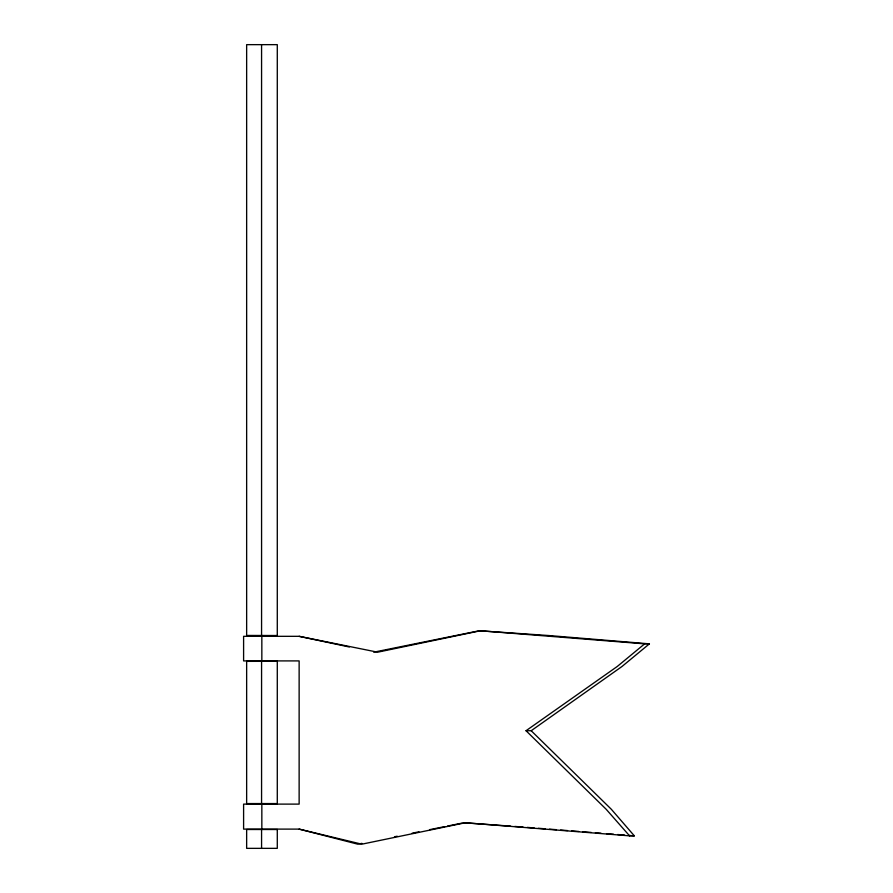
<?xml version="1.0" encoding="UTF-8"?>
<svg xmlns="http://www.w3.org/2000/svg" width="893" height="893" viewBox="0 0 893 893"><rect width="100%" height="100%" fill="white"/><g stroke="black" fill="none" stroke-linecap="round" stroke-linejoin="round"><path stroke-width="1.34" d="M531.19 730.731L622.03 666.468L649.401 643.853L644.646 643.853L617.275 666.468L526.033 730.731L606.168 809.27L629.565 835.848L634.331 835.848L611.325 809.27L531.19 730.731L526.033 730.731M373.709 652.191L479.228 630.771L548.648 635.526L649.401 643.853M361.911 843.36L357.836 844.186L299.133 829.106L243.599 829.106L243.599 804.113L299.133 804.113L299.133 660.909L243.599 660.909L243.599 636.318L299.133 636.318L377.672 652.191L480.412 630.771L644.646 643.853M394.505 836.763L397.218 836.216M412.153 833.191L418.951 831.818M429.812 829.63L444.747 826.605M447.46 826.058L462.395 823.033M277.31 635.526L246.647 635.448L246.647 44.65L277.288 44.65L277.288 635.448M246.769 803.722L277.31 803.722M463.757 822.766L510.629 826.137M514.759 826.427L523.064 827.052M527.238 827.387L534.193 827.934M538.367 828.269L545.322 828.816M549.496 829.15L556.451 829.697M560.614 830.021L567.568 830.579M571.743 830.903L578.697 831.45M582.872 831.785L591.211 832.443M595.385 832.778L600.956 833.214M606.514 833.649L613.469 834.207M617.643 834.531L624.598 835.078M628.761 835.413L634.331 835.848M629.565 835.848L465.342 822.766L361.81 844.186L299.133 829.106M299.133 636.318L349.297 646.99M261.839 636.318L261.839 660.909M261.839 804.113L261.839 829.106M261.571 44.65L261.571 635.448M261.571 661.367L261.571 803.566M261.571 829.497L261.571 848.35M277.31 661.311L246.647 661.367L246.647 803.566L277.288 803.566L277.288 661.367M277.31 829.508L246.647 829.497L246.647 848.35L277.288 848.35L277.288 829.497"/></g></svg>
